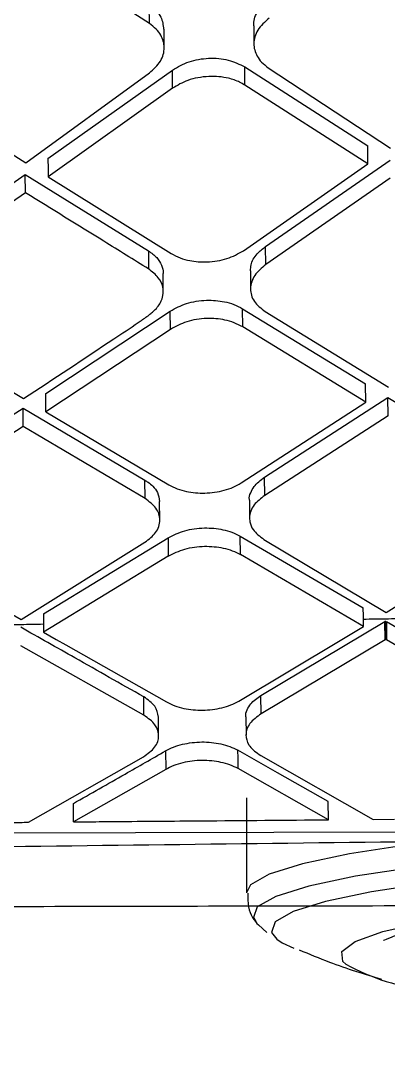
# Model space of a CAD drawing. Extents: x 832 to 912, y 781 to 934.
# Drawn here: x 849.889 to 850.248, y 877.831 to 878.853 of the extents above; entities that cross this region are included whole.
import ezdxf

# ---------------------------------------------------------------- set-up
doc = ezdxf.new("R2010")
doc.units = 0
doc.header["$MEASUREMENT"] = 0
doc.layers.add('1', color=4, linetype='Continuous')

# ---------------------------------------------------------------- blocks, each defined once
blk = doc.blocks.new('pillow top view')
at = {"layer": '1', "color": 3, "linetype": 'Continuous', "lineweight": 25}
for p, q in [((-2.5924, -4.7745), (-2.7085, -4.6925)), ((-2.5924, -4.7745), (-2.5919, -4.7567)), ((-2.5789, -4.7983), (-2.5784, -4.7806)), ((-2.4906, -4.7808), (-2.4912, -4.7987)), ((-2.8352, -4.8246), (-2.7188, -4.9058)), ((-2.7188, -4.9058), (-2.5944, -4.8227)), ((-2.6969, -4.9025), (-2.5718, -4.8208)), ((-2.5723, -4.8386), (-2.5718, -4.8208)), ((-2.5016, -4.8383), (-2.501, -4.8206)), ((-2.501, -4.8205), (-2.3838, -4.9024)), ((-2.478, -4.8222), (-2.3616, -4.9055)), ((-2.5723, -4.8386), (-2.6975, -4.9203)), ((-2.3844, -4.9202), (-2.5016, -4.8383)), ((-2.3844, -4.9202), (-2.3838, -4.9024)), ((-2.8447, -4.9962), (-2.7197, -4.9171)), ((-2.7202, -4.9349), (-2.7197, -4.9171)), ((-2.7196, -4.9171), (-2.6023, -4.9964)), ((-2.6975, -4.9203), (-2.5802, -4.9999)), ((-2.5095, -5.0001), (-2.3844, -4.9202)), ((-2.4876, -4.9968), (-2.3625, -4.9172)), ((-2.7202, -4.9349), (-2.8453, -5.0141)), ((-2.3631, -4.935), (-2.4882, -5.0146)), ((-2.6023, -4.9964), (-2.6029, -5.0142)), ((-2.4882, -5.0146), (-2.4876, -4.9968)), ((-2.5894, -5.0369), (-2.5888, -5.0191)), ((-2.5034, -5.0199), (-2.5039, -5.0379)), ((-2.8475, -5.0592), (-2.7301, -5.136)), ((-2.7082, -5.1319), (-2.5833, -5.0562)), ((-2.5838, -5.0741), (-2.5833, -5.0562)), ((-2.5131, -5.0745), (-2.5126, -5.0567)), ((-2.5126, -5.0567), (-2.3952, -5.1351)), ((-2.4904, -5.0605), (-2.3731, -5.1392)), ((-2.5838, -5.0741), (-2.7088, -5.1498)), ((-2.3958, -5.1529), (-2.5131, -5.0745)), ((-2.7088, -5.1498), (-2.7082, -5.1319)), ((-2.3958, -5.1529), (-2.3952, -5.1351)), ((-2.8546, -5.2176), (-2.7309, -5.1454)), ((-2.7315, -5.1633), (-2.7309, -5.1454)), ((-2.7309, -5.1454), (-2.6146, -5.2205)), ((-2.7088, -5.1498), (-2.5914, -5.226)), ((-2.5207, -5.227), (-2.3958, -5.1529)), ((-2.4976, -5.2222), (-2.3739, -5.1492)), ((-2.3745, -5.1671), (-2.3739, -5.1492)), ((-2.3739, -5.1492), (-2.2577, -5.2262)), ((-2.7315, -5.1633), (-2.8552, -5.2355)), ((-2.6152, -5.2384), (-2.7315, -5.1633)), ((-2.3745, -5.1671), (-2.4982, -5.2401)), ((-2.6152, -5.2384), (-2.6146, -5.2205)), ((-2.4982, -5.2401), (-2.4976, -5.2222)), ((-2.6016, -5.2598), (-2.6011, -5.2419)), ((-2.5133, -5.244), (-2.5139, -5.2619)), ((-2.8576, -5.2776), (-2.741, -5.3519)), ((-2.7191, -5.3471), (-2.5943, -5.2777)), ((-2.5943, -5.2777), (-2.5949, -5.2956)), ((-2.5242, -5.2969), (-2.5236, -5.279)), ((-2.5236, -5.279), (-2.4062, -5.3539)), ((-2.741, -5.3519), (-2.617, -5.2811)), ((-2.5007, -5.2831), (-2.3841, -5.3593)), ((-2.3841, -5.3593), (-2.2601, -5.2876)), ((-2.5949, -5.2957), (-2.7197, -5.3651)), ((-2.4067, -5.3719), (-2.5242, -5.2969)), ((-2.5096, -5.4353), (-2.3856, -5.3679)), ((-2.3862, -5.3859), (-2.3856, -5.3679)), ((-2.3854, -5.3854), (-2.3849, -5.3674)), ((-2.3842, -5.3679), (-2.3847, -5.3859)), ((-2.3842, -5.3679), (-2.2674, -5.442)), ((-2.6248, -5.4502), (-2.7423, -5.3775)), ((-2.6982, -5.3784), (-2.6022, -5.4381)), ((-2.4301, -5.3848), (-2.4067, -5.3719)), ((-2.5315, -5.44), (-2.4301, -5.3848)), ((-2.3862, -5.3859), (-2.5101, -5.4533)), ((-2.268, -5.46), (-2.3847, -5.3859)), ((-2.6248, -5.4502), (-2.6242, -5.4322)), ((-2.5101, -5.4533), (-2.5096, -5.4353)), ((-2.6112, -5.4706), (-2.6106, -5.4525)), ((-2.5253, -5.4556), (-2.5258, -5.4736)), ((-2.7418, -5.5502), (-2.6269, -5.4907)), ((-2.605, -5.4858), (-2.6055, -5.5039)), ((-2.5122, -5.4941), (-2.4048, -5.561)), ((-2.6055, -5.5039), (-2.6977, -5.5516)), ((-2.4486, -5.5595), (-2.5349, -5.506)), ((-2.6977, -5.5516), (-2.6971, -5.5335)), ((-0.255, -5.6551), (-3.1617, -5.5449)), ((-2.4486, -5.5595), (-2.4481, -5.5415)), ((-2.4048, -5.561), (-2.384, -5.5616))]:
    blk.add_line(p, q, dxfattribs=at)
at = {"layer": '1', "color": 3, "linetype": 'Continuous', "lineweight": 25, "flags": 128}
for points in [[(-2.6969, -4.9025), (-2.6972, -4.9125), (-2.6975, -4.9203)], [(-2.7191, -5.3471), (-2.7194, -5.3572), (-2.7197, -5.3651)], [(-2.4067, -5.3719), (-2.4064, -5.3618), (-2.4062, -5.3539)], [(-2.7197, -5.3651), (-2.7077, -5.3726), (-2.6982, -5.3784)], [(-2.5349, -5.506), (-2.5345, -5.4959), (-2.5343, -5.488)], [(-2.4481, -5.5415), (-2.4964, -5.5115), (-2.5343, -5.488)]]:
    blk.add_lwpolyline(points, dxfattribs=at)
at = {"layer": '1', "color": 3, "linetype": 'Continuous', "lineweight": 25}
for points, knots in [([(-2.5919, -4.7567), (-2.5896, -4.7585), (-2.5852, -4.7621), (-2.5796, -4.7701), (-2.5791, -4.7765), (-2.5788, -4.7806)], [0, 0, 0, 0, 0.274592, 0.542823, 1, 1, 1, 1]), ([(-2.4904, -4.7808), (-2.4904, -4.7802), (-2.4907, -4.7752), (-2.4867, -4.766), (-2.4787, -4.7593), (-2.4748, -4.7561)], [0, 0, 0, 0, 0.072478, 0.548958, 1, 1, 1, 1]), ([(-2.5944, -4.8227), (-2.5902, -4.8192), (-2.5818, -4.8121), (-2.5778, -4.7987), (-2.5803, -4.7879), (-2.5858, -4.7799), (-2.5902, -4.7763), (-2.5924, -4.7745)], [0, 0, 0, 0, 0.248874, 0.49968, 0.735137, 0.864009, 1, 1, 1, 1]), ([(-2.4753, -4.7739), (-2.4796, -4.7774), (-2.4881, -4.7846), (-2.4923, -4.7979), (-2.4899, -4.8088), (-2.4846, -4.8168), (-2.4802, -4.8204), (-2.478, -4.8222)], [0, 0, 0, 0, 0.251555, 0.499658, 0.732736, 0.862204, 1, 1, 1, 1]), ([(-2.5718, -4.8208), (-2.5665, -4.818), (-2.5558, -4.8124), (-2.5359, -4.8099), (-2.5161, -4.8122), (-2.5061, -4.8178), (-2.501, -4.8205)], [0, 0, 0, 0, 0.250726, 0.499498, 0.749775, 1, 1, 1, 1]), ([(-2.5016, -4.8383), (-2.5032, -4.8373), (-2.5079, -4.8343), (-2.5191, -4.8299), (-2.5335, -4.828), (-2.5471, -4.8291), (-2.5598, -4.8318), (-2.5675, -4.8359), (-2.5723, -4.8386)], [0, 0, 0, 0, 0.086622, 0.250042, 0.499563, 0.638318, 0.768252, 1, 1, 1, 1]), ([(-2.6029, -5.0142), (-2.6171, -5.0046), (-2.6562, -4.9782), (-2.6953, -4.9518), (-2.7202, -4.9349)], [0, 0, 0, 0, 0.361994, 1, 1, 1, 1]), ([(-2.6023, -4.9964), (-2.5995, -4.9987), (-2.5939, -5.003), (-2.5899, -5.0109), (-2.5884, -5.0163), (-2.5889, -5.0189), (-2.5889, -5.0191)], [0, 0, 0, 0, 0.355797, 0.68246, 0.979989, 1, 1, 1, 1]), ([(-2.5802, -4.9999), (-2.5774, -5.0016), (-2.572, -5.0048), (-2.5603, -5.0085), (-2.5447, -5.0103), (-2.5253, -5.0081), (-2.5147, -5.0028), (-2.5095, -5.0001)], [0, 0, 0, 0, 0.14774, 0.280535, 0.500262, 0.751272, 1, 1, 1, 1]), ([(-2.5032, -5.02), (-2.5031, -5.018), (-2.5026, -5.0124), (-2.4976, -5.004), (-2.4906, -4.999), (-2.4876, -4.9968)], [0, 0, 0, 0, 0.22191, 0.662305, 1, 1, 1, 1]), ([(-2.6051, -5.0599), (-2.6045, -5.0594), (-2.6027, -5.0581), (-2.5977, -5.0544), (-2.5925, -5.0485), (-2.5893, -5.0403), (-2.5892, -5.0319), (-2.593, -5.0224), (-2.5994, -5.0171), (-2.6029, -5.0142)], [0, 0, 0, 0, 0.035001, 0.095732, 0.293968, 0.432002, 0.595736, 0.785093, 1, 1, 1, 1]), ([(-2.4882, -5.0146), (-2.4923, -5.0178), (-2.4986, -5.0227), (-2.5029, -5.0309), (-2.5047, -5.0395), (-2.5022, -5.0505), (-2.4943, -5.0572), (-2.4904, -5.0605)], [0, 0, 0, 0, 0.239731, 0.367848, 0.501163, 0.750411, 1, 1, 1, 1]), ([(-2.5833, -5.0562), (-2.5781, -5.0537), (-2.5703, -5.0498), (-2.5575, -5.0474), (-2.5448, -5.0467), (-2.5321, -5.0483), (-2.5204, -5.0521), (-2.5152, -5.0551), (-2.5126, -5.0567)], [0, 0, 0, 0, 0.244273, 0.370433, 0.499006, 0.728254, 0.85892, 1, 1, 1, 1]), ([(-2.7301, -5.136), (-2.6999, -5.1178), (-2.6616, -5.0948), (-2.6203, -5.0694), (-2.6089, -5.0624), (-2.6055, -5.0601), (-2.6051, -5.0599)], [0, 0, 0, 0, 0.72592, 0.919426, 0.990429, 1, 1, 1, 1]), ([(-2.5131, -5.0745), (-2.5158, -5.073), (-2.5209, -5.07), (-2.5325, -5.0662), (-2.5452, -5.0645), (-2.558, -5.0653), (-2.5708, -5.0676), (-2.5786, -5.0715), (-2.5838, -5.0741)], [0, 0, 0, 0, 0.139002, 0.268765, 0.499701, 0.628236, 0.75477, 1, 1, 1, 1]), ([(-2.6146, -5.2205), (-2.6136, -5.2212), (-2.6108, -5.2231), (-2.6064, -5.2272), (-2.6019, -5.2336), (-2.6014, -5.2389), (-2.6011, -5.2419)], [0, 0, 0, 0, 0.119004, 0.326634, 0.622677, 1, 1, 1, 1]), ([(-2.5914, -5.226), (-2.5888, -5.2275), (-2.5838, -5.2304), (-2.5722, -5.2341), (-2.5564, -5.2362), (-2.5403, -5.2345), (-2.5284, -5.231), (-2.5233, -5.2283), (-2.5207, -5.227)], [0, 0, 0, 0, 0.136179, 0.264925, 0.499372, 0.745031, 0.871459, 1, 1, 1, 1]), ([(-2.5132, -5.244), (-2.5132, -5.2438), (-2.5139, -5.2414), (-2.5119, -5.237), (-2.5079, -5.2294), (-2.5016, -5.225), (-2.4976, -5.2222)], [0, 0, 0, 0, 0.020566, 0.295513, 0.550689, 1, 1, 1, 1]), ([(-2.617, -5.2811), (-2.613, -5.2783), (-2.6069, -5.2739), (-2.6026, -5.2663), (-2.6009, -5.2583), (-2.6035, -5.248), (-2.6113, -5.2416), (-2.6152, -5.2384)], [0, 0, 0, 0, 0.233049, 0.362945, 0.501503, 0.750761, 1, 1, 1, 1]), ([(-2.4982, -5.2401), (-2.5021, -5.2429), (-2.5083, -5.2473), (-2.5127, -5.2549), (-2.5139, -5.2597), (-2.5139, -5.2632), (-2.5136, -5.2671), (-2.5111, -5.2745), (-2.5045, -5.2799), (-2.5007, -5.2831)], [0, 0, 0, 0, 0.229548, 0.36008, 0.500882, 0.529171, 0.580354, 0.750928, 1, 1, 1, 1]), ([(-2.5943, -5.2777), (-2.589, -5.2753), (-2.5784, -5.2706), (-2.5586, -5.2688), (-2.5427, -5.2709), (-2.5312, -5.2747), (-2.5262, -5.2775), (-2.5236, -5.2789)], [0, 0, 0, 0, 0.251053, 0.499674, 0.737457, 0.86575, 1, 1, 1, 1]), ([(-2.5949, -5.2956), (-2.5896, -5.2933), (-2.579, -5.2885), (-2.5591, -5.2867), (-2.5432, -5.2889), (-2.5317, -5.2926), (-2.5267, -5.2955), (-2.5242, -5.2969)], [0, 0, 0, 0, 0.251118, 0.49991, 0.738581, 0.866539, 1, 1, 1, 1]), ([(-2.7194, -5.3574), (-2.7268, -5.3573), (-2.7414, -5.3569), (-2.7561, -5.3566), (-2.7634, -5.3564)], [0, 0, 0, 0, 0.501224, 1, 1, 1, 1]), ([(-2.6242, -5.4322), (-2.6462, -5.4186), (-2.6853, -5.3943), (-2.7245, -5.3701), (-2.7417, -5.3594)], [0, 0, 0, 0, 0.560008, 1, 1, 1, 1]), ([(-2.3626, -5.3662), (-2.3699, -5.366), (-2.3846, -5.3656), (-2.3993, -5.3652), (-2.4065, -5.3651)], [0, 0, 0, 0, 0.503199, 1, 1, 1, 1]), ([(-2.3862, -5.3859), (-2.386, -5.3858), (-2.3858, -5.3856), (-2.3855, -5.3855), (-2.3854, -5.3854)], [0, 0, 0, 0, 0.559513, 1, 1, 1, 1]), ([(-2.3854, -5.3854), (-2.3853, -5.3855), (-2.3851, -5.3857), (-2.3848, -5.3858), (-2.3847, -5.3859)], [0, 0, 0, 0, 0.560104, 1, 1, 1, 1]), ([(-2.6107, -5.4525), (-2.6112, -5.4489), (-2.6122, -5.4414), (-2.6202, -5.4353), (-2.6242, -5.4322)], [0, 0, 0, 0, 0.49169, 1, 1, 1, 1]), ([(-2.6022, -5.4381), (-2.5996, -5.4395), (-2.5947, -5.4423), (-2.5831, -5.446), (-2.5672, -5.4482), (-2.5511, -5.4468), (-2.5392, -5.4437), (-2.5341, -5.4412), (-2.5315, -5.44)], [0, 0, 0, 0, 0.132904, 0.260738, 0.500474, 0.743165, 0.86989, 1, 1, 1, 1]), ([(-2.5252, -5.4556), (-2.5252, -5.4555), (-2.5257, -5.4532), (-2.5239, -5.449), (-2.5196, -5.4418), (-2.5134, -5.4378), (-2.5096, -5.4353)], [0, 0, 0, 0, 0.009175, 0.302102, 0.565176, 1, 1, 1, 1]), ([(-2.6269, -5.4907), (-2.6226, -5.4879), (-2.6141, -5.4822), (-2.6105, -5.4723), (-2.6117, -5.4648), (-2.6153, -5.4575), (-2.6208, -5.4533), (-2.6248, -5.4502)], [0, 0, 0, 0, 0.249238, 0.499037, 0.656017, 0.750169, 1, 1, 1, 1]), ([(-2.5101, -5.4533), (-2.5144, -5.4562), (-2.5229, -5.462), (-2.5269, -5.4729), (-2.525, -5.4805), (-2.5207, -5.4876), (-2.5162, -5.491), (-2.5122, -5.4941)], [0, 0, 0, 0, 0.249317, 0.499274, 0.721483, 0.749958, 1, 1, 1, 1]), ([(-2.605, -5.4858), (-2.6024, -5.4846), (-2.5973, -5.4822), (-2.5854, -5.4792), (-2.5693, -5.4778), (-2.5533, -5.4801), (-2.5417, -5.4839), (-2.5368, -5.4866), (-2.5343, -5.488)], [0, 0, 0, 0, 0.128989, 0.255328, 0.499518, 0.740455, 0.867974, 1, 1, 1, 1]), ([(-2.6971, -5.5335), (-2.6799, -5.5247), (-2.6492, -5.5089), (-2.6185, -5.4929), (-2.605, -5.4858)], [0, 0, 0, 0, 0.560003, 1, 1, 1, 1]), ([(-2.5349, -5.506), (-2.5374, -5.5046), (-2.5423, -5.5019), (-2.5538, -5.4982), (-2.5698, -5.4959), (-2.586, -5.4972), (-2.5979, -5.5003), (-2.603, -5.5027), (-2.6055, -5.5039)], [0, 0, 0, 0, 0.132002, 0.259519, 0.500494, 0.744661, 0.870996, 1, 1, 1, 1]), ([(-0.2542, -5.6569), (-0.8532, -5.6345), (-1.7741, -5.6001), (-3.4344, -5.5552), (-4.4954, -5.5289), (-5.2344, -5.5105)], [0, 0, 0, 0, 0.360925, 0.55487, 1, 1, 1, 1]), ([(-5.2537, -5.5368), (-5.1546, -5.5407), (-4.9525, -5.5486), (-4.664, -5.5598), (-4.405, -5.5697), (-4.196, -5.5776), (-4.0199, -5.5843), (-3.8558, -5.5905), (-3.6811, -5.5972), (-3.4658, -5.6053), (-3.2041, -5.6152), (-2.8915, -5.6269), (-2.5502, -5.6398), (-2.0255, -5.6597), (-1.3376, -5.6861), (-0.5048, -5.7191), (0.4298, -5.757), (1.4714, -5.8004), (2.367, -5.8388), (3.0054, -5.8661), (3.4037, -5.8831), (3.8366, -5.9015), (4.2853, -5.9204), (4.5897, -5.9329), (4.7377, -5.939)], [0, 0, 0, 0, 0.029764, 0.060686, 0.086609, 0.107532, 0.123453, 0.139473, 0.156828, 0.175894, 0.204114, 0.235404, 0.269759, 0.306592, 0.392937, 0.476282, 0.556631, 0.673579, 0.789037, 0.825557, 0.865275, 0.908612, 0.955569, 1, 1, 1, 1]), ([(-2.7606, -5.5497), (-2.7571, -5.5498), (-2.7508, -5.55), (-2.7446, -5.5502), (-2.7418, -5.5502)], [0, 0, 0, 0, 0.5600361, 1, 1, 1, 1]), ([(-2.6977, -5.5516), (-2.6925, -5.5518), (-2.6788, -5.5522), (-2.6372, -5.5535), (-2.5594, -5.556), (-2.4901, -5.5582), (-2.4486, -5.5595)], [0, 0, 0, 0, 0.062047, 0.166055, 0.500003, 1, 1, 1, 1])]:
    blk.add_open_spline(points, degree=3, knots=knots, dxfattribs=at)
blk = doc.blocks.new('2026 SOVEREIGN HL')
at = {"layer": '1', "color": 3, "linetype": 'Continuous', "lineweight": 25}
for p, q in [((18.3802, 80.9979), (18.3802, 80.9051)), ((18.392, 80.8737), (18.4003, 80.8662))]:
    blk.add_line(p, q, dxfattribs=at)
at = {"layer": '1', "color": 3, "linetype": 'Continuous', "lineweight": 25, "flags": 128}
for points in [[(18.8877, 80.9808), (18.7866, 80.9751), (18.6942, 80.9684), (18.6116, 80.9608), (18.5403, 80.9523), (18.4811, 80.9432), (18.435, 80.9335), (18.4026, 80.9234), (18.3843, 80.9131), (18.3802, 80.9051)], [(18.8909, 80.9586), (18.7905, 80.9529), (18.6987, 80.9463), (18.6167, 80.9387), (18.5458, 80.9303), (18.487, 80.9213), (18.4412, 80.9116), (18.409, 80.9016), (18.3909, 80.8913), (18.3872, 80.8809), (18.3894, 80.8771)], [(18.8995, 80.9428), (18.8009, 80.9373), (18.7107, 80.9307), (18.6301, 80.9233), (18.5605, 80.915), (18.5027, 80.9061), (18.4577, 80.8967), (18.4261, 80.8868), (18.4083, 80.8767), (18.4047, 80.8665), (18.41, 80.8598)], [(18.4774, 80.8353), (18.4747, 80.838), (18.4736, 80.8479), (18.4867, 80.8577), (18.5138, 80.8673), (18.5545, 80.8765), (18.6082, 80.8853), (18.674, 80.8933), (18.7509, 80.9006), (18.8376, 80.907), (18.9329, 80.9124)], [(18.41, 80.8598), (18.4152, 80.8563), (18.4265, 80.851)]]:
    blk.add_lwpolyline(points, dxfattribs=at)
at = {"layer": '1', "color": 3, "linetype": 'Continuous', "lineweight": 25}
blk.add_arc((18.5799, 81.0216), 0.2126, 241.1941, 264.3634, dxfattribs=at)
for points, knots in [([(18.3816, 80.9047), (18.3815, 80.9002), (18.3813, 80.8878), (18.388, 80.8773), (18.392, 80.8737), (18.392, 80.8737)], [0, 0, 0, 0, 0.36522, 0.99737, 1, 1, 1, 1]), ([(18.5146, 80.8588), (18.5145, 80.8587), (18.514, 80.8584), (18.522, 80.8623), (18.5398, 80.8677), (18.5705, 80.8746), (18.6141, 80.8818), (18.6676, 80.8889), (18.711, 80.8931), (18.732, 80.8951)], [0, 0, 0, 0, 0.04636, 0.161251, 0.303653, 0.467939, 0.645056, 0.828487, 1, 1, 1, 1]), ([(18.4318, 80.8494), (18.4417, 80.8453), (18.469, 80.8339), (18.4954, 80.8258), (18.5123, 80.8207)], [0, 0, 0, 0, 0.362557, 1, 1, 1, 1]), ([(19.376, 80.7516), (19.3721, 80.7516), (19.0536, 80.7508), (18.7356, 80.7413), (15.4341, 80.5986)], [0, 0, 0, 0, 0.012484, 1, 1, 1, 1])]:
    blk.add_open_spline(points, degree=3, knots=knots, dxfattribs=at)
at = {"layer": '1', "rotation": 2.284948898486966}
blk.add_blockref('pillow top view', (20.6854, 86.6293), dxfattribs=at)

msp = doc.modelspace()

# ---------------------------------------------------------------- block references
at = {"layer": '1'}
msp.add_blockref('2026 SOVEREIGN HL', (831.7292, 797.0948), dxfattribs=at)

doc.saveas('drawing.dxf')
